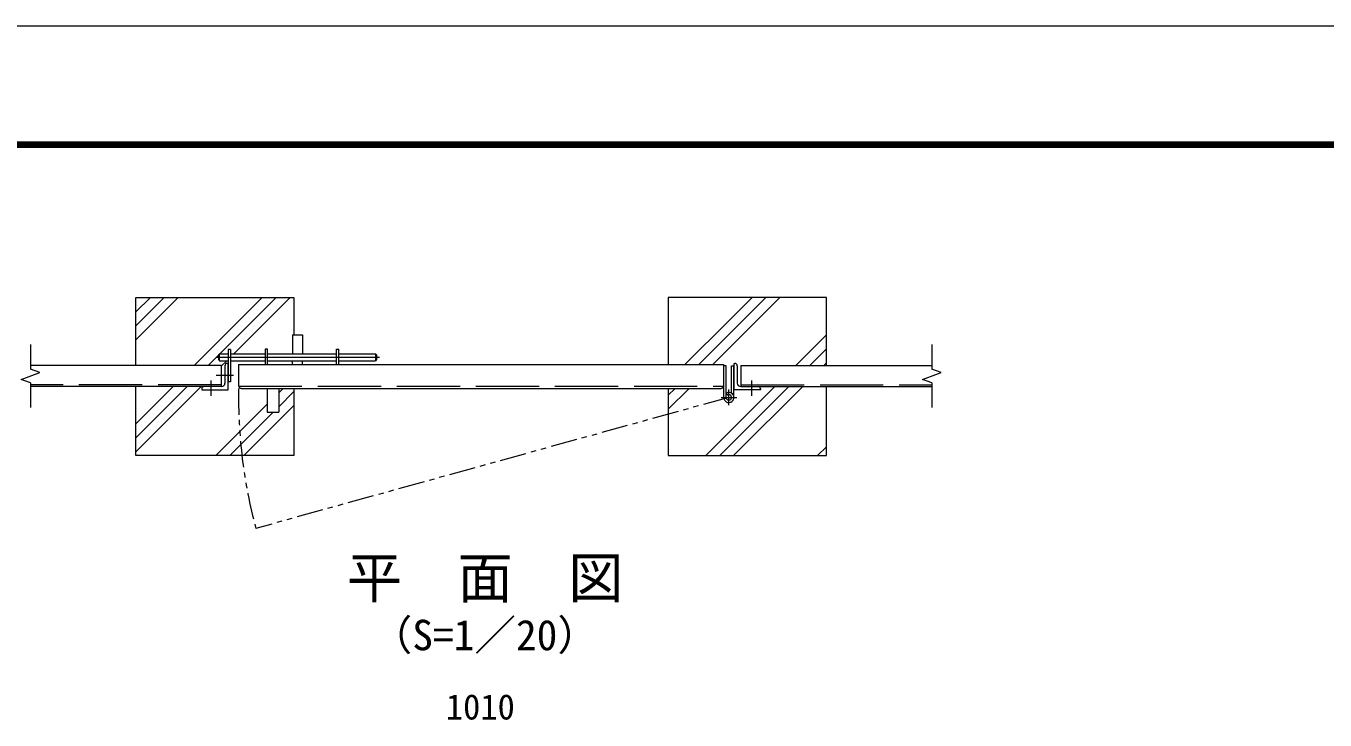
# Model space of a CAD drawing. Units: millimetres, scale not verified. Extents: x -4200 to 4200, y -2970 to 2970.
# Drawn here: x -2955 to -491, y 1653 to 2970 of the extents above; entities that cross this region are included whole.
import ezdxf
from ezdxf.enums import TextEntityAlignment as Align

# ---------------------------------------------------------------- set-up
doc = ezdxf.new("R2010")
doc.units = ezdxf.units.MM
doc.header["$LTSCALE"] = 20
for name, pattern in [('DASHED', [7.5, 6, -1.5]), ('USER1', [50.8, 31.75, -6.35, 6.35, -6.35]), ('USER2', [5, 2.5, -0.5, 0.5, -0.5, 0.5, -0.5])]:
    doc.linetypes.add(name, pattern=pattern)
doc.layers.add('0-0_D-TTL-TXT', color=7, linetype='Continuous')
for name, color, linetype, lineweight in [('0-1_D-STR1', 1, 'Continuous', 18), ('0-2_D-BMK', 2, 'USER1', 13), ('0-3_D-STR3', 3, 'Continuous', 13), ('0-4_D-STR4', 7, 'Continuous', 9), ('0-5_D-STR-DIM', 7, 'Continuous', 9), ('0-8_D-DCR-HCH', 7, 'Continuous', 9), ('0-B_D-TTL', 7, 'Continuous', 9)]:
    doc.layers.add(name, color=color, linetype=linetype, lineweight=lineweight)
doc.styles.add('ＭＳ ゴシック', font='')
doc.styles.get('ＭＳ ゴシック').set_extended_font_data('MS Gothic')

msp = doc.modelspace()

# ---------------------------------------------------------------- linework, layer by layer
at = {"layer": '0-1_D-STR1'}
for p, q in [((-2584.55, 2325.85), (-2946.55, 2325.85)), ((-2577.55, 2325.35), (-2577.55, 2292.35)), ((-2551.55, 2327.35), (-1631.55, 2327.35)), ((-2551.55, 2327.35), (-2551.55, 2287.35)), ((-1631.55, 2327.35), (-1631.55, 2287.35)), ((-1605.55, 2325.35), (-1605.55, 2292.35)), ((-1598.55, 2325.85), (-1598.55, 2285.85)), ((-1598.55, 2325.85), (-1236.55, 2325.85)), ((-2584.05, 2285.85), (-2617.05, 2285.85)), ((-2546.55, 2282.35), (-1636.55, 2282.35)), ((-1599.05, 2285.85), (-1566.05, 2285.85)), ((-1598.55, 2285.85), (-1236.55, 2285.85))]:
    msp.add_line(p, q, dxfattribs=at)
at = {"layer": '0-1_D-STR1', "linetype": 'DASHED'}
for p, q in [((-2584.55, 2288.85), (-2946.55, 2288.85)), ((-2551.44, 2286.35), (-1631.65, 2286.35)), ((-1598.55, 2288.85), (-1236.55, 2288.85))]:
    msp.add_line(p, q, dxfattribs=at)
at = {"layer": '0-1_D-STR1'}
for points in [[(-2584.55, 2325.85), (-2584.55, 2285.85), (-2946.55, 2285.85)], [(-2571.55, 2279.85), (-2571.55, 2329.85), (-2573.05, 2329.85)], [(-1611.55, 2279.85), (-1611.55, 2329.85), (-1610.05, 2329.85)], [(-2621.55, 2281.35), (-2621.55, 2279.85), (-2571.55, 2279.85)], [(-1561.55, 2281.35), (-1561.55, 2279.85), (-1611.55, 2279.85)]]:
    msp.add_lwpolyline(points, dxfattribs=at)
for centre, radius, start, end in [((-2573.05, 2325.35), 4.5, 90, 180), ((-1610.05, 2325.35), 4.5, 360, 90), ((-2584.05, 2292.35), 6.5, 270, 0), ((-1599.05, 2292.35), 6.5, 180, 270), ((-2617.05, 2281.35), 4.5, 90, 180), ((-1566.05, 2281.35), 4.5, 360, 90)]:
    msp.add_arc(centre, radius, start, end, dxfattribs=at)
at = {"layer": '0-1_D-STR1', "linetype": 'DASHED'}
for centre, start, end in [((-2546.55, 2287.35), 180, 270), ((-1636.55, 2287.35), 270, 0)]:
    msp.add_arc(centre, 5, start, end, dxfattribs=at)
at = {"layer": '0-2_D-BMK'}
for p, q in [((-2593.39, 2341.35), (-2284.64, 2341.35)), ((-2604.55, 2297.35), (-2604.55, 2268.35)), ((-2593.94, 2307.35), (-2561.15, 2307.35)), ((-1578.55, 2297.35), (-1578.55, 2268.35)), ((-1621.55, 2250.29), (-1621.55, 2280.02)), ((-1636.41, 2265.15), (-1606.68, 2265.15))]:
    msp.add_line(p, q, dxfattribs=at)
at = {"layer": '0-2_D-BMK', "linetype": 'USER2'}
msp.add_line((-1621.55, 2265.15), (-2518.98, 2016.65), dxfattribs=at)
msp.add_arc((-1591.55, 2265.15), 960.15, 178.97356, 195, dxfattribs=at)
at = {"layer": '0-3_D-STR3'}
for p, q in [((-2449.47, 2383.85), (-2449.47, 2347.85)), ((-2449.47, 2383.85), (-2430.47, 2383.85)), ((-2430.47, 2383.85), (-2430.47, 2347.85)), ((-2589.97, 2345.85), (-2587.97, 2347.85)), ((-2589.97, 2345.85), (-2589.97, 2336.85)), ((-2587.97, 2334.85), (-2587.97, 2347.85)), ((-2587.97, 2347.85), (-2571.55, 2347.85)), ((-2571.55, 2356.35), (-2571.55, 2294.85)), ((-2567.05, 2356.35), (-2571.55, 2356.35)), ((-2567.05, 2356.35), (-2567.05, 2294.85)), ((-2567.05, 2347.85), (-2501.55, 2347.85)), ((-2501.55, 2356.85), (-2501.55, 2327.35)), ((-2497.05, 2356.85), (-2501.55, 2356.85)), ((-2497.05, 2327.35), (-2497.05, 2356.85)), ((-2497.05, 2347.85), (-2366.05, 2347.85)), ((-2366.05, 2327.35), (-2366.05, 2356.85)), ((-2366.05, 2356.85), (-2361.55, 2356.85)), ((-2361.55, 2327.35), (-2361.55, 2356.85)), ((-2361.55, 2347.85), (-2291.97, 2347.85)), ((-2291.97, 2347.85), (-2291.97, 2334.85)), ((-2291.97, 2347.85), (-2289.97, 2345.85)), ((-2289.97, 2345.85), (-2289.97, 2336.85)), ((-2589.97, 2336.85), (-2587.97, 2334.85)), ((-2587.97, 2334.85), (-2571.55, 2334.85)), ((-2567.05, 2334.85), (-2501.55, 2334.85)), ((-2497.05, 2334.85), (-2366.05, 2334.85)), ((-2449.47, 2327.35), (-2449.47, 2334.85)), ((-2430.47, 2327.35), (-2430.47, 2334.85)), ((-2361.55, 2334.85), (-2291.97, 2334.85)), ((-2289.97, 2336.85), (-2291.97, 2334.85)), ((-1631.25, 2265.15), (-1631.25, 2324.85)), ((-1626.75, 2324.85), (-1631.25, 2324.85)), ((-1626.75, 2265.15), (-1626.75, 2324.85)), ((-1611.85, 2265.15), (-1611.85, 2324.85)), ((-2567.05, 2294.85), (-2571.55, 2294.85)), ((-2497.55, 2282.35), (-2497.55, 2237.35)), ((-2475.55, 2282.35), (-2475.55, 2237.35)), ((-1626.75, 2273.34), (-1624.33, 2269.54)), ((-2497.55, 2237.35), (-2475.55, 2237.35))]:
    msp.add_line(p, q, dxfattribs=at)
msp.add_lwpolyline([(-1616.35, 2273.34), (-1616.35, 2324.85), (-1611.85, 2324.85)], dxfattribs=at)
for radius in [9.7, 5.2]:
    msp.add_arc((-1621.55, 2265.15), radius, 180, 122.41735, dxfattribs=at)
at = {"layer": '0-4_D-STR4'}
for p, q in [((-2446.55, 2454.85), (-2446.55, 2383.85)), ((-1736.55, 2454.85), (-1736.55, 2327.35))]:
    msp.add_line(p, q, dxfattribs=at)
for points in [[(-2746.55, 2325.85), (-2746.55, 2454.85), (-2446.55, 2454.85)], [(-1436.55, 2325.85), (-1436.55, 2454.85), (-1736.55, 2454.85)], [(-2446.55, 2282.35), (-2446.55, 2154.85), (-2746.55, 2154.85), (-2746.55, 2285.85)], [(-1736.55, 2282.35), (-1736.55, 2154.85), (-1436.55, 2154.85), (-1436.55, 2285.85)]]:
    msp.add_lwpolyline(points, dxfattribs=at)
at = {"layer": '0-5_D-STR-DIM'}
for p, q in [((-2946.55, 2365.85), (-2946.55, 2318.68)), ((-1236.55, 2365.85), (-1236.55, 2318.68)), ((-2928.93, 2312.27), (-2946.55, 2318.68)), ((-1218.93, 2312.27), (-1236.55, 2318.68)), ((-2964.17, 2299.44), (-2928.93, 2312.27)), ((-2946.55, 2293.03), (-2964.17, 2299.44)), ((-2946.55, 2293.03), (-2946.55, 2245.85)), ((-1254.17, 2299.44), (-1218.93, 2312.27)), ((-1236.55, 2293.03), (-1254.17, 2299.44)), ((-1236.55, 2293.03), (-1236.55, 2245.85))]:
    msp.add_line(p, q, dxfattribs=at)
at = {"layer": '0-8_D-DCR-HCH'}
for p, q in [((-2746.55, 2374.35), (-2666.04, 2454.85)), ((-2746.55, 2400.86), (-2692.56, 2454.85)), ((-2746.55, 2427.38), (-2719.07, 2454.85)), ((-2635.94, 2325.85), (-2506.94, 2454.85)), ((-2587.42, 2347.85), (-2480.42, 2454.85)), ((-2556.15, 2352.61), (-2453.91, 2454.85)), ((-1621.98, 2383.95), (-1551.08, 2454.85)), ((-1621.94, 2357.47), (-1524.56, 2454.85)), ((-1678.58, 2327.35), (-1621.98, 2383.95)), ((-1494.46, 2325.85), (-1436.55, 2383.77)), ((-2609.42, 2325.85), (-2589.97, 2345.31)), ((-2560.91, 2347.85), (-2556.15, 2352.61)), ((-1652.06, 2327.35), (-1621.94, 2357.47)), ((-1467.94, 2325.85), (-1436.55, 2357.25)), ((-2584.55, 2324.22), (-2573.91, 2334.85)), ((-1441.43, 2325.85), (-1436.55, 2330.74)), ((-2746.55, 2162.22), (-2622.91, 2285.85)), ((-2746.55, 2188.73), (-2649.42, 2285.85)), ((-2746.55, 2215.25), (-2675.94, 2285.85)), ((-2475.55, 2274.12), (-2467.31, 2282.35)), ((-2475.55, 2247.6), (-2446.55, 2276.6)), ((-1736.55, 2242.87), (-1697.06, 2282.35)), ((-1736.55, 2269.38), (-1723.58, 2282.35)), ((-1665.46, 2154.85), (-1534.46, 2285.85)), ((-1638.94, 2154.85), (-1507.94, 2285.85)), ((-1612.43, 2154.85), (-1481.43, 2285.85)), ((-2594.81, 2154.85), (-2497.55, 2252.12)), ((-2541.78, 2154.85), (-2446.55, 2250.08)), ((-2568.29, 2154.85), (-2485.79, 2237.35)), ((-1453.33, 2154.85), (-1436.55, 2171.64))]:
    msp.add_line(p, q, dxfattribs=at)
msp.add_lwpolyline([(-1705.09, 2327.35), (-1621.72, 2410.72), (-1577.59, 2454.85)], dxfattribs=at)
at = {"layer": '0-B_D-TTL', "color": 2, "lineweight": 18}
msp.add_lwpolyline([(-4200, 2970), (4200, 2970), (4200, -2970), (-4200, -2970)], close=True, dxfattribs=at)
at = {"layer": '0-B_D-TTL'}
for points in [[(-3930, 2750), (3930, 2750), (3930, -2750), (-3930, -2750)], [(-3927.5, 2747.5), (3927.5, 2747.5), (3927.5, -2747.5), (-3927.5, -2747.5)], [(-3925, 2745), (3925, 2745), (3925, -2745), (-3925, -2745)], [(-3922.5, 2742.5), (3922.5, 2742.5), (3922.5, -2742.5), (-3922.5, -2742.5)], [(-3920, 2740), (3920, 2740), (3920, -2740), (-3920, -2740)]]:
    msp.add_lwpolyline(points, close=True, dxfattribs=at)

# ---------------------------------------------------------------- texts
at = {"layer": '0-0_D-TTL-TXT', "style": 'ＭＳ ゴシック'}
for s, height, p in [('平\u3000面\u3000図', 76.98, (-2346.44, 1861.33)), ('（S=1／20）', 57.77, (-2300.96, 1768.13))]:
    msp.add_text(s, height=height, dxfattribs=at).set_placement(p, align=Align.BOTTOM_LEFT)
at = {"layer": '0-5_D-STR-DIM', "style": 'ＭＳ ゴシック'}
msp.add_text('1010', height=48.09, dxfattribs=at).set_placement((-2158.45, 1639.61), align=Align.BOTTOM_LEFT)

doc.saveas('drawing.dxf')
